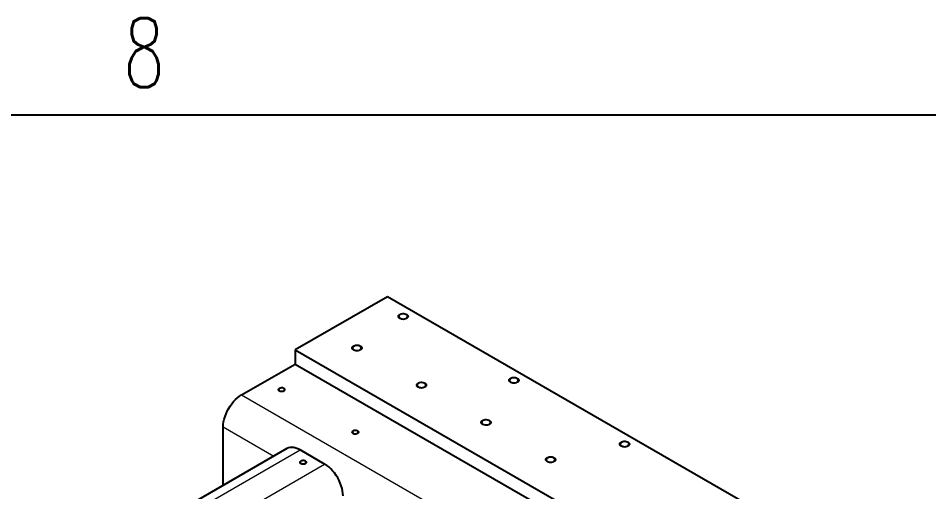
# Model space of a CAD drawing. Header units: millimetres. Extents: x 30 to 8380, y 30 to 5898.
# Drawn here: x 539 to 1062, y 5611 to 5883 of the extents above; entities that cross this region are included whole.
import ezdxf

# ---------------------------------------------------------------- set-up
doc = ezdxf.new("R2010")
doc.units = ezdxf.units.MM
doc.header["$LTSCALE"] = 10
doc.layers.add('FORMAT', color=7, linetype='Continuous')
doc.styles.add('SLDTEXTSTYLE0', font='TXT', dxfattribs={"width": 0.7, "bigfont": 'bigfont'})

msp = doc.modelspace()

# ---------------------------------------------------------------- linework, layer by layer
at = {"color": 7, "linetype": 'Continuous', "lineweight": 25}
for p, q in [((750.8874766, 5722.8215478), (697.854468, 5692.2062436)), ((2363.0909377, 4792.1163004), (750.8874766, 5722.8215478)), ((697.854468, 5692.2062436), (697.854468, 5684.0408355)), ((697.854468, 5692.2062436), (2310.0579291, 4761.5009962)), ((667.0953231, 5666.2839591), (697.854468, 5684.0408355)), ((697.854468, 5684.0408355), (2310.0579291, 4753.335588)), ((656.4887213, 5614.207318), (656.4887213, 5647.9127861)), ((693.1835047, 5635.3907655), (459.8382669, 5500.6834271)), ((714.8250308, 5626.4840636), (700.6828952, 5634.6481448))]:
    msp.add_line(p, q, dxfattribs=at)
at = {"color": 8, "linetype": 'Continuous', "lineweight": 18}
for p, q in [((667.0953231, 5666.2839591), (2286.369852, 4731.4966711)), ((656.4887213, 5647.9127861), (685.6816761, 5631.060052)), ((467.3376574, 5499.9408063), (700.6828952, 5634.6481448)), ((481.479793, 5491.7767252), (714.8250308, 5626.4840636))]:
    msp.add_line(p, q, dxfattribs=at)
at = {"color": 7, "linetype": 'Continuous', "lineweight": 25, "flags": 128}
for points in [[(758.2060318, 5710.3917343), (758.759373, 5710.1494975), (759.4054048, 5710.0024266), (760.0962139, 5709.9614292), (760.7805662, 5710.0295458), (761.4077064, 5710.2017246), (761.9311223, 5710.4651959), (762.3119947, 5710.8004191), (762.5220759, 5711.1825324), (762.5457852, 5711.5831961), (762.3813641, 5711.9726948), (762.0410071, 5712.3221412), (761.5499569, 5712.6056185), (760.9446324, 5712.8021024), (760.2699277, 5712.8970206), (759.5758826, 5712.8833335), (758.9139713, 5712.7620562), (758.3332847, 5712.5421833), (757.8768897, 5712.2400217), (757.5786349, 5711.8779814), (757.4606407, 5711.4829132), (757.531658, 5711.0841176), (757.7864199, 5710.7111714), (758.2060318, 5710.3917343)], [(731.5834615, 5692.2878845), (732.1368027, 5692.0456477), (732.7828345, 5691.8985768), (733.4736436, 5691.8575793), (734.1579959, 5691.925696), (734.7851361, 5692.0978748), (735.308552, 5692.361346), (735.6894244, 5692.6965692), (735.8995056, 5693.0786825), (735.9232149, 5693.4793462), (735.7587938, 5693.8688449), (735.4184368, 5694.2182913), (734.9273866, 5694.5017686), (734.322062, 5694.6982525), (733.6473574, 5694.7931707), (732.9533123, 5694.7794837), (732.291401, 5694.6582064), (731.7107144, 5694.4383334), (731.2543194, 5694.1361718), (730.9560646, 5693.7741315), (730.8380704, 5693.3790634), (730.9090877, 5692.9802678), (731.1638496, 5692.6073216), (731.5834615, 5692.2878845)], [(821.8456421, 5673.6533693), (822.3989834, 5673.4111325), (823.0450151, 5673.2640616), (823.7358242, 5673.2230642), (824.4201765, 5673.2911808), (825.0473167, 5673.4633596), (825.5707326, 5673.7268308), (825.951605, 5674.0620541), (826.1616862, 5674.4441673), (826.1853955, 5674.844831), (826.0209744, 5675.2343297), (825.6806174, 5675.5837762), (825.1895672, 5675.8672534), (824.5842427, 5676.0637373), (823.909538, 5676.1586556), (823.2154929, 5676.1449685), (822.5535816, 5676.0236912), (821.972895, 5675.8038183), (821.5165, 5675.5016567), (821.2182453, 5675.1396164), (821.100251, 5674.7445482), (821.1712683, 5674.3457526), (821.4260302, 5673.9728064), (821.8456421, 5673.6533693)], [(688.8742119, 5668.6515426), (689.3296592, 5668.4638184), (689.866016, 5668.3716369), (690.4251595, 5668.3849875), (690.946498, 5668.5024233), (691.3735364, 5668.7112185), (691.6599983, 5668.9887467), (691.7748412, 5669.3049336), (691.7056202, 5669.6255154), (691.4598363, 5669.915752), (691.064124, 5670.1441918), (690.561365, 5670.2860798), (690.006041, 5670.3260403), (689.4583299, 5670.2597429), (688.9775847, 5670.0943719), (688.6159017, 5669.8478479), (688.4124748, 5669.5468856), (688.3893485, 5669.2240989), (688.5490288, 5668.9144668), (688.8742119, 5668.6515426)], [(768.7065675, 5670.8571715), (769.2599087, 5670.6149347), (769.9059405, 5670.4678638), (770.5967496, 5670.4268664), (771.2811019, 5670.494983), (771.9082421, 5670.6671618), (772.431658, 5670.9306331), (772.8125304, 5671.2658563), (773.0226116, 5671.6479696), (773.0463209, 5672.0486332), (772.8818998, 5672.438132), (772.5415428, 5672.7875784), (772.0504926, 5673.0710557), (771.4451681, 5673.2675396), (770.7704634, 5673.3624578), (770.0764183, 5673.3487707), (769.414507, 5673.2274934), (768.8338204, 5673.0076205), (768.3774254, 5672.7054589), (768.0791706, 5672.3434186), (767.9611764, 5671.9483504), (768.0321937, 5671.5495548), (768.2869556, 5671.1766086), (768.7065675, 5670.8571715)], [(656.4887213, 5647.9127861), (656.5554134, 5649.3226401), (656.754651, 5650.7917654), (657.0839285, 5652.3016869), (657.5391051, 5653.8334164), (658.1144567, 5655.3676917), (658.8027479, 5656.8852182), (659.5953231, 5658.3669123), (660.482215, 5659.7941406), (661.4522707, 5661.1489551), (662.493291, 5662.4143181), (663.5921846, 5663.574317), (664.7351321, 5664.6143641), (665.9077604, 5665.5213802), (667.0953231, 5666.2839591)], [(805.8296735, 5649.4264586), (806.3830148, 5649.1842218), (807.0290465, 5649.0371509), (807.7198556, 5648.9961535), (808.4042079, 5649.0642701), (809.0313481, 5649.2364489), (809.554764, 5649.4999201), (809.9356364, 5649.8351434), (810.1457176, 5650.2172566), (810.1694269, 5650.6179203), (810.0050058, 5651.007419), (809.6646488, 5651.3568654), (809.1735986, 5651.6403427), (808.5682741, 5651.8368266), (807.8935694, 5651.9317449), (807.1995243, 5651.9180578), (806.537613, 5651.7967805), (805.9569264, 5651.5769076), (805.5005314, 5651.274746), (805.2022767, 5650.9127057), (805.0842824, 5650.5176375), (805.1552997, 5650.1188419), (805.4100616, 5649.7458957), (805.8296735, 5649.4264586)], [(731.3006188, 5644.1592993), (731.7560661, 5643.971575), (732.2924228, 5643.8793935), (732.8515664, 5643.8927441), (733.3729049, 5644.01018), (733.7999432, 5644.2189751), (734.0864052, 5644.4965034), (734.2012481, 5644.8126903), (734.132027, 5645.133272), (733.8862431, 5645.4235086), (733.4905309, 5645.6519484), (732.9877719, 5645.7938365), (732.4324479, 5645.8337969), (731.8847368, 5645.7674995), (731.4039916, 5645.6021286), (731.0423086, 5645.3556046), (730.8388817, 5645.0546423), (730.8157553, 5644.7318556), (730.9754356, 5644.4222234), (731.3006188, 5644.1592993)], [(885.4852524, 5636.9150043), (886.0385937, 5636.6727675), (886.6846254, 5636.5256966), (887.3754345, 5636.4846991), (888.0597868, 5636.5528158), (888.686927, 5636.7249946), (889.2103429, 5636.9884658), (889.5912153, 5637.3236891), (889.8012965, 5637.7058023), (889.8250058, 5638.106466), (889.6605847, 5638.4959647), (889.3202277, 5638.8454111), (888.8291775, 5639.1288884), (888.223853, 5639.3253723), (887.5491483, 5639.4202906), (886.8551032, 5639.4066035), (886.1931919, 5639.2853262), (885.6125053, 5639.0654532), (885.1561103, 5638.7632917), (884.8578556, 5638.4012513), (884.7398613, 5638.0061832), (884.8108786, 5637.6073876), (885.0656405, 5637.2344414), (885.4852524, 5636.9150043)], [(700.6828952, 5634.6481448), (699.4953326, 5635.2566965), (698.3227042, 5635.7035682), (697.1797567, 5635.9831403), (696.0808631, 5636.0918969), (695.0398428, 5636.0284703), (694.0697872, 5635.7936583), (693.1835047, 5635.3907655)], [(701.2485806, 5626.8106269), (701.7040279, 5626.6229027), (702.2403846, 5626.5307212), (702.7995282, 5626.5440717), (703.3208667, 5626.6615076), (703.747905, 5626.8703027), (704.034367, 5627.147831), (704.1492099, 5627.4640179), (704.0799888, 5627.7845996), (703.8342049, 5628.0748362), (703.4384927, 5628.3032761), (702.9357337, 5628.4451641), (702.3804097, 5628.4851245), (701.8326986, 5628.4188271), (701.3519534, 5628.2534562), (700.9902704, 5628.0069322), (700.7868435, 5627.7059699), (700.7637171, 5627.3831832), (700.9233974, 5627.073551), (701.2485806, 5626.8106269)], [(842.9527795, 5627.9957456), (843.5061208, 5627.7535089), (844.1521526, 5627.6064379), (844.8429617, 5627.5654405), (845.5273139, 5627.6335571), (846.1544541, 5627.8057359), (846.67787, 5628.0692072), (847.0587424, 5628.4044304), (847.2688236, 5628.7865437), (847.2925329, 5629.1872074), (847.1281119, 5629.5767061), (846.7877549, 5629.9261525), (846.2967046, 5630.2096298), (845.6913801, 5630.4061137), (845.0166754, 5630.5010319), (844.3226303, 5630.4873449), (843.660719, 5630.3660676), (843.0800324, 5630.1461946), (842.6236374, 5629.844033), (842.3253827, 5629.4819927), (842.2073884, 5629.0869246), (842.2784057, 5628.688129), (842.5331676, 5628.3151827), (842.9527795, 5627.9957456)], [(725.4316325, 5608.1128906), (725.3649404, 5609.5227446), (725.1657029, 5610.9918699), (724.8364253, 5612.5017914), (724.3812487, 5614.033521), (723.8058971, 5615.5677962), (723.1176059, 5617.0853228), (722.3250308, 5618.5670168), (721.4381388, 5619.9942452), (720.4680831, 5621.3490597), (719.4270628, 5622.6144227), (718.3281692, 5623.7744216), (717.1852217, 5624.8144687), (716.0125934, 5625.7214848), (714.8250308, 5626.4840636)]]:
    msp.add_lwpolyline(points, dxfattribs=at)
at = {"color": 7, "linetype": 'Continuous', "lineweight": 18}
for points, knots in [([(762.130022, 5710.2080425), (761.5362783, 5709.9419673), (760.8461274, 5709.7695574), (760.1033864, 5709.7016461), (759.3547244, 5709.7425004), (758.6471826, 5709.8895533), (758.0252185, 5710.133565), (757.5279124, 5710.4592032), (757.1865118, 5710.846007), (757.0224682, 5711.269672), (757.0460891, 5711.7035778), (757.2558902, 5712.1204605), (757.6386891, 5712.4941258), (758.1704329, 5712.801095), (758.8177104, 5713.0220801), (759.5398507, 5713.1431957), (760.291479, 5713.1568317), (761.0253679, 5713.0621314), (761.6954042, 5712.865045), (762.2594873, 5712.5779563), (762.6821737, 5712.2189041), (762.9369044, 5711.8104489), (763.0076738, 5711.3782555), (762.8900352, 5710.9494803), (762.5913802, 5710.5510646), (762.1304744, 5710.2080425), (762.2952242, 5710.3181157), (762.1304744, 5710.2080425)], [0, 0, 0, 0, 0.0399817488, 0.0799825093, 0.1199832698, 0.1599840302, 0.1999847907, 0.2399855512, 0.2799863116, 0.3199870721, 0.3599878326, 0.399988593, 0.4399893535, 0.4799901139, 0.5199908744, 0.5599916349, 0.5999923953, 0.6399931558, 0.6799939163, 0.7199946767, 0.7599954372, 0.7999961977, 0.8399969581, 0.8799977186, 0.9199984791, 0.9599992395, 1, 1, 1, 1]), ([(735.5076075, 5692.1041926), (734.913708, 5691.8381174), (734.2235571, 5691.6657076), (733.4808161, 5691.5977962), (732.7321541, 5691.6386505), (732.0246123, 5691.7857034), (731.4026482, 5692.0297151), (730.9053421, 5692.3553533), (730.5639415, 5692.7421571), (730.3998979, 5693.1658221), (730.4235188, 5693.5997279), (730.6333199, 5694.0166106), (731.0161188, 5694.3902759), (731.5478626, 5694.6972451), (732.1951401, 5694.9182302), (732.9172804, 5695.0393458), (733.6689087, 5695.0529819), (734.4027976, 5694.9582815), (735.0728339, 5694.7611952), (735.636917, 5694.4741064), (736.0596034, 5694.1150542), (736.3143341, 5693.706599), (736.3851035, 5693.2744057), (736.2674648, 5692.8456304), (735.9688099, 5692.4472147), (735.5079041, 5692.1041926), (735.6726539, 5692.2142658), (735.5079041, 5692.1041926)], [0, 0, 0, 0, 0.0399880307, 0.0799885294, 0.1199890281, 0.1599895269, 0.1999900256, 0.2399905243, 0.279991023, 0.3199915217, 0.3599920205, 0.3999925192, 0.4399930179, 0.4799935166, 0.5199940153, 0.5599945141, 0.5999950128, 0.6399955115, 0.6799960102, 0.719996509, 0.7599970077, 0.7999975064, 0.8399980051, 0.8799985038, 0.9199990026, 0.9599995013, 1, 1, 1, 1]), ([(825.7699013, 5673.4696775), (825.1758887, 5673.2036023), (824.4857377, 5673.0311924), (823.7429967, 5672.9632811), (822.9943347, 5673.0041354), (822.2867929, 5673.1511883), (821.6648288, 5673.3951999), (821.1675227, 5673.7208382), (820.8261221, 5674.1076419), (820.6620785, 5674.5313069), (820.6856994, 5674.9652127), (820.8955005, 5675.3820954), (821.2782994, 5675.7557608), (821.8100432, 5676.06273), (822.4573207, 5676.283715), (823.179461, 5676.4048307), (823.9310893, 5676.4184667), (824.6649782, 5676.3237664), (825.3350145, 5676.12668), (825.8990976, 5675.8395913), (826.321784, 5675.4805391), (826.5765147, 5675.0720839), (826.6472841, 5674.6398905), (826.5296455, 5674.2111152), (826.2309905, 5673.8126996), (825.7700848, 5673.4696775), (825.9348345, 5673.5797506), (825.7700848, 5673.4696775)], [0, 0, 0, 0, 0.0399925974, 0.0799929059, 0.1199932143, 0.1599935227, 0.1999938312, 0.2399941396, 0.2799944481, 0.3199947565, 0.3599950649, 0.3999953734, 0.4399956818, 0.4799959903, 0.5199962987, 0.5599966072, 0.5999969156, 0.639997224, 0.6799975325, 0.7199978409, 0.7599981494, 0.7999984578, 0.8399987662, 0.8799990747, 0.9199993831, 0.9599996916, 1, 1, 1, 1]), ([(691.4901733, 5668.5290814), (691.0108307, 5668.3247116), (690.4481167, 5668.2110424), (689.8523645, 5668.1981738), (689.2765094, 5668.2872493), (688.7717186, 5668.470354), (688.382845, 5668.7312184), (688.1444418, 5669.0466634), (688.077692, 5669.3886605), (688.1885268, 5669.7268216), (688.4670979, 5670.0310997), (688.8886531, 5670.2744583), (689.4157353, 5670.435274), (690.0015111, 5670.4992575), (690.5939315, 5670.4607237), (691.1403576, 5670.3230965), (691.5922369, 5670.0986045), (691.909418, 5669.807195), (692.0637179, 5669.4747609), (692.0414264, 5669.1308405), (691.8445242, 5668.8059926), (691.490507, 5668.5290814), (691.6192713, 5668.6175859), (691.490507, 5668.5290814)], [0, 0, 0, 0, 0.0475986271, 0.0952186958, 0.1428387644, 0.190458833, 0.2380789017, 0.2856989703, 0.333319039, 0.3809391076, 0.4285591763, 0.4761792449, 0.5237993136, 0.5714193822, 0.6190394508, 0.6666595195, 0.7142795881, 0.7618996568, 0.8095197254, 0.8571397941, 0.9047598627, 0.9523799314, 1, 1, 1, 1]), ([(772.6305723, 5670.6734797), (772.036814, 5670.4074045), (771.3466631, 5670.2349946), (770.6039221, 5670.1670833), (769.8552601, 5670.2079376), (769.1477183, 5670.3549905), (768.5257542, 5670.5990022), (768.0284481, 5670.9246404), (767.6870475, 5671.3114441), (767.5230039, 5671.7351091), (767.5466248, 5672.1690149), (767.7564259, 5672.5858977), (768.1392248, 5672.959563), (768.6709686, 5673.2665322), (769.3182461, 5673.4875173), (770.0403864, 5673.6086329), (770.7920147, 5673.6222689), (771.5259036, 5673.5275686), (772.1959399, 5673.3304822), (772.760023, 5673.0433935), (773.1827094, 5672.6843413), (773.4374401, 5672.2758861), (773.5082095, 5671.8436927), (773.3905709, 5671.4149175), (773.0919159, 5671.0165018), (772.6310101, 5670.6734797), (772.7957599, 5670.7835528), (772.6310101, 5670.6734797)], [0, 0, 0, 0, 0.0399823365, 0.0799830725, 0.1199838085, 0.1599845445, 0.1999852805, 0.2399860164, 0.2799867524, 0.3199874884, 0.3599882244, 0.3999889603, 0.4399896963, 0.4799904323, 0.5199911683, 0.5599919042, 0.5999926402, 0.6399933762, 0.6799941122, 0.7199948482, 0.7599955841, 0.7999963201, 0.8399970561, 0.8799977921, 0.919998528, 0.959999264, 1, 1, 1, 1]), ([(809.7535372, 5649.2427668), (809.1599201, 5648.9766915), (808.4697691, 5648.8042817), (807.7270281, 5648.7363704), (806.9783661, 5648.7772247), (806.2708243, 5648.9242776), (805.6488602, 5649.1682892), (805.1515541, 5649.4939274), (804.8101535, 5649.8807312), (804.6461099, 5650.3043962), (804.6697308, 5650.738302), (804.8795319, 5651.1551847), (805.2623308, 5651.5288501), (805.7940747, 5651.8358193), (806.4413521, 5652.0568043), (807.1634924, 5652.17792), (807.9151208, 5652.191556), (808.6490096, 5652.0968556), (809.3190459, 5651.8997693), (809.883129, 5651.6126806), (810.3058154, 5651.2536283), (810.5605461, 5650.8451732), (810.6313155, 5650.4129798), (810.5136769, 5649.9842045), (810.2150219, 5649.5857889), (809.7541162, 5649.2427668), (809.9188659, 5649.3528399), (809.7541162, 5649.2427668)], [0, 0, 0, 0, 0.0399766428, 0.079977616, 0.1199785893, 0.1599795625, 0.1999805357, 0.2399815089, 0.2799824821, 0.3199834553, 0.3599844285, 0.3999854018, 0.439986375, 0.4799873482, 0.5199883214, 0.5599892946, 0.5999902678, 0.6399912411, 0.6799922143, 0.7199931875, 0.7599941607, 0.7999951339, 0.8399961071, 0.8799970804, 0.9199980536, 0.9599990268, 1, 1, 1, 1]), ([(733.9167595, 5644.036838), (733.4372376, 5643.8324683), (732.8745235, 5643.7187991), (732.2787714, 5643.7059305), (731.7029163, 5643.7950059), (731.1981255, 5643.9781106), (730.8092519, 5644.238975), (730.5708487, 5644.55442), (730.5040989, 5644.8964171), (730.6149337, 5645.2345782), (730.8935048, 5645.5388564), (731.3150599, 5645.782215), (731.8421422, 5645.9430307), (732.4279179, 5646.0070142), (733.0203384, 5645.9684804), (733.5667645, 5645.8308531), (734.0186438, 5645.6063612), (734.3358248, 5645.3149517), (734.4901247, 5644.9825176), (734.4678333, 5644.6385972), (734.2709311, 5644.3137493), (733.9169139, 5644.036838), (734.0456781, 5644.1253425), (733.9169139, 5644.036838)], [0, 0, 0, 0, 0.0476095987, 0.0952291187, 0.1428486388, 0.1904681589, 0.2380876789, 0.285707199, 0.3333267191, 0.3809462391, 0.4285657592, 0.4761852793, 0.5238047993, 0.5714243194, 0.6190438395, 0.6666633595, 0.7142828796, 0.7619023997, 0.8095219197, 0.8571414398, 0.9047609599, 0.9523804799, 1, 1, 1, 1]), ([(889.4091845, 5636.7313124), (888.815499, 5636.4652372), (888.125348, 5636.2928274), (887.382607, 5636.224916), (886.633945, 5636.2657703), (885.9264032, 5636.4128233), (885.3044391, 5636.6568349), (884.807133, 5636.9824731), (884.4657324, 5637.3692769), (884.3016888, 5637.7929419), (884.3253097, 5638.2268477), (884.5351108, 5638.6437304), (884.9179097, 5639.0173957), (885.4496536, 5639.324365), (886.096931, 5639.54535), (886.8190713, 5639.6664656), (887.5706997, 5639.6801017), (888.3045885, 5639.5854013), (888.9746248, 5639.388315), (889.5387079, 5639.1012263), (889.9613943, 5638.742174), (890.216125, 5638.3337189), (890.2868944, 5637.9015255), (890.1692558, 5637.4727502), (889.8706008, 5637.0743346), (889.4096951, 5636.7313124), (889.5744448, 5636.8413856), (889.4096951, 5636.7313124)], [0, 0, 0, 0, 0.0399794009, 0.0799802592, 0.1199811175, 0.1599819758, 0.1999828341, 0.2399836924, 0.2799845507, 0.319985409, 0.3599862673, 0.3999871256, 0.4399879839, 0.4799888422, 0.5199897005, 0.5599905587, 0.599991417, 0.6399922753, 0.6799931336, 0.7199939919, 0.7599948502, 0.7999957085, 0.8399965668, 0.8799974251, 0.9199982834, 0.9599991417, 1, 1, 1, 1]), ([(703.8646936, 5626.6881657), (703.3851994, 5626.4837959), (702.8224853, 5626.3701267), (702.2267332, 5626.3572581), (701.6508781, 5626.4463335), (701.1460873, 5626.6294383), (700.7572137, 5626.8903026), (700.5188105, 5627.2057477), (700.4520607, 5627.5477447), (700.5628955, 5627.8859059), (700.8414666, 5628.190184), (701.2630217, 5628.4335426), (701.790104, 5628.5943583), (702.3758797, 5628.6583418), (702.9683002, 5628.619808), (703.5147263, 5628.4821807), (703.9666056, 5628.2576888), (704.2837866, 5627.9662793), (704.4380865, 5627.6338452), (704.4157951, 5627.2899248), (704.2188929, 5626.9650769), (703.8648757, 5626.6881657), (703.9936399, 5626.7766701), (703.8648757, 5626.6881657)], [0, 0, 0, 0, 0.0476079065, 0.0952275112, 0.1428471159, 0.1904667205, 0.2380863252, 0.2857059299, 0.3333255346, 0.3809451392, 0.4285647439, 0.4761843486, 0.5238039533, 0.5714235579, 0.6190431626, 0.6666627673, 0.714282372, 0.7619019766, 0.8095215813, 0.857141186, 0.9047607907, 0.9523803953, 1, 1, 1, 1]), ([(846.8770981, 5627.8120538), (846.2830261, 5627.5459786), (845.5928751, 5627.3735688), (844.8501341, 5627.3056574), (844.1014721, 5627.3465117), (843.3939303, 5627.4935646), (842.7719662, 5627.7375763), (842.2746601, 5628.0632145), (841.9332595, 5628.4500183), (841.7692159, 5628.8736833), (841.7928368, 5629.3075891), (842.0026379, 5629.7244718), (842.3854368, 5630.0981371), (842.9171807, 5630.4051063), (843.5644582, 5630.6260914), (844.2865984, 5630.747207), (845.0382268, 5630.7608431), (845.7721156, 5630.6661427), (846.442152, 5630.4690563), (847.006235, 5630.1819676), (847.4289214, 5629.8229154), (847.6836521, 5629.4144602), (847.7544215, 5628.9822669), (847.6367829, 5628.5534916), (847.3381279, 5628.1550759), (846.8772222, 5627.8120538), (847.0419719, 5627.922127), (846.8772222, 5627.8120538)], [0, 0, 0, 0, 0.0399949935, 0.0799952021, 0.1199954107, 0.1599956193, 0.1999958279, 0.2399960365, 0.2799962451, 0.3199964537, 0.3599966623, 0.3999968709, 0.4399970795, 0.4799972881, 0.5199974967, 0.5599977053, 0.599997914, 0.6399981226, 0.6799983312, 0.7199985398, 0.7599987484, 0.799998957, 0.8399991656, 0.8799993742, 0.9199995828, 0.9599997914, 1, 1, 1, 1])]:
    msp.add_open_spline(points, degree=3, knots=knots, dxfattribs=at)
at = {"layer": 'FORMAT', "linetype": 'Continuous', "lineweight": 25}
msp.add_line((100, 5827.5), (8310, 5827.5), dxfattribs=at)

# ---------------------------------------------------------------- texts
at = {"layer": 'FORMAT', "insert": (611.0579423, 5883.1015409), "char_height": 39.6875, "attachment_point": 2, "style": 'SLDTEXTSTYLE0'}
msp.add_mtext('8', dxfattribs=at)

doc.saveas('drawing.dxf')
